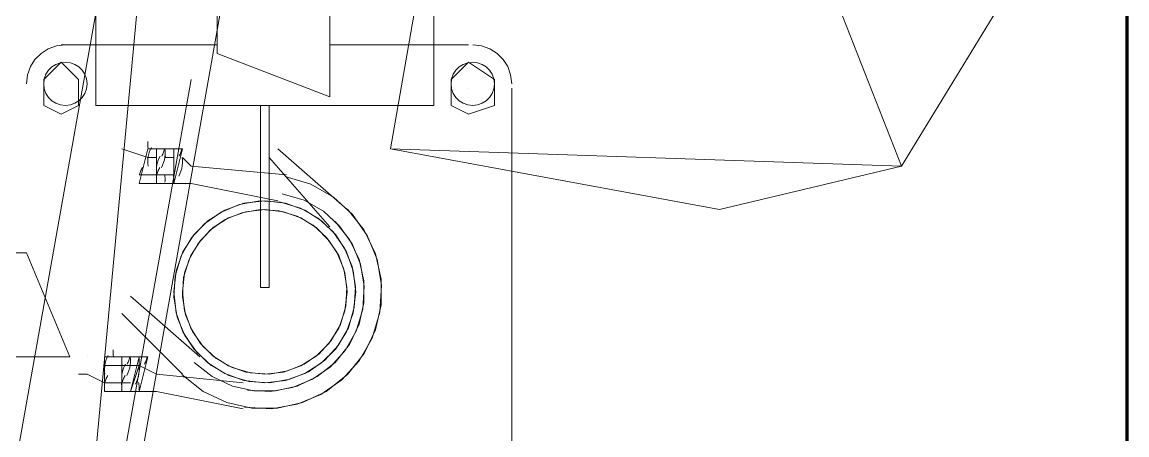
# Paper-space layout '03 Scan Locations' of a CAD drawing. Header units: millimetres. Extents: x 5 to 415, y 5 to 292.
# Drawn here: x 267.14 to 275.05, y 68.18 to 71.13 of the extents above; entities that cross this region are included whole.
import ezdxf

# ---------------------------------------------------------------- set-up
doc = ezdxf.new("R2010")
doc.units = ezdxf.units.MM
for name, color, linetype in [('EXISTING', 7, 'Continuous'), ('LOAD_BEARING_WALLS', 7, 'Continuous'), ('PROPOSED', 7, 'Continuous')]:
    doc.layers.add(name, color=color, linetype=linetype)

# ---------------------------------------------------------------- blocks, each defined once
blk = doc.blocks.new('SHEET_03')
at = {"layer": 'EXISTING', "color": 254, "linetype": 'Continuous', "lineweight": 30}
blk.add_line((275.046, 155.658), (275.046, 61.542), dxfattribs=at)
at = {"layer": 'EXISTING', "color": 254, "linetype": 'Continuous', "lineweight": 13}
for p, q in [((269.776, 70.222), (270.892, 76.546)), ((270.892, 76.546), (269.776, 70.222)), ((270.892, 76.546), (273.434, 70.098)), ((268.288, 74.686), (266.428, 64.208)), ((267.296, 64.084), (268.288, 74.686)), ((269.156, 74.562), (267.296, 64.084)), ((273.434, 70.098), (274.116, 71.214)), ((269.776, 70.222), (272.132, 69.788)), ((273.434, 70.098), (269.776, 70.222)), ((272.132, 69.788), (273.434, 70.098))]:
    blk.add_line(p, q, dxfattribs=at)
at = {"layer": 'LOAD_BEARING_WALLS', "color": 7, "linetype": 'Continuous', "lineweight": 70}
blk.add_line((275.046, 155.658), (275.046, 61.542), dxfattribs=at)
at = {"layer": 'PROPOSED', "color": 250, "linetype": 'Continuous', "lineweight": 13}
for p, q in [((267.668, 70.532), (267.668, 91.55)), ((270.086, 70.532), (270.086, 91.55)), ((269.342, 70.594), (269.342, 74.562)), ((268.536, 72.392), (268.536, 70.904)), ((267.3283, 70.9377), (267.2765, 70.9047)), ((267.387, 70.9586), (267.3283, 70.9377)), ((267.451, 70.966), (267.387, 70.9586)), ((267.42, 70.966), (268.536, 70.966)), ((269.342, 70.966), (270.334, 70.966)), ((270.429, 70.9586), (270.365, 70.966)), ((270.4877, 70.9377), (270.429, 70.9586)), ((270.5395, 70.9047), (270.4877, 70.9377)), ((267.2333, 70.8615), (267.2004, 70.8097)), ((267.2765, 70.9047), (267.2333, 70.8615)), ((267.296, 70.718), (267.42, 70.842)), ((267.4155, 70.8379), (267.3828, 70.8263)), ((267.451, 70.842), (267.4155, 70.8379)), ((267.42, 70.842), (267.544, 70.718)), ((267.4865, 70.8379), (267.451, 70.842)), ((267.5192, 70.8263), (267.4865, 70.8379)), ((268.536, 70.904), (269.342, 70.594)), ((270.334, 70.842), (270.21, 70.718)), ((270.3295, 70.8379), (270.2968, 70.8263)), ((270.365, 70.842), (270.3295, 70.8379)), ((270.52, 70.718), (270.334, 70.842)), ((270.4005, 70.8379), (270.365, 70.842)), ((270.4332, 70.8263), (270.4005, 70.8379)), ((270.5827, 70.8615), (270.5395, 70.9047)), ((270.6157, 70.8097), (270.5827, 70.8615)), ((267.1794, 70.751), (267.172, 70.687)), ((267.2004, 70.8097), (267.1794, 70.751)), ((267.3118, 70.7552), (267.3001, 70.7225)), ((267.3301, 70.7839), (267.3118, 70.7552)), ((267.3541, 70.808), (267.3301, 70.7839)), ((267.3828, 70.8263), (267.3541, 70.808)), ((267.5479, 70.808), (267.5192, 70.8263)), ((267.5719, 70.7839), (267.5479, 70.808)), ((267.5902, 70.7552), (267.5719, 70.7839)), ((267.6019, 70.7225), (267.5902, 70.7552)), ((270.2258, 70.7552), (270.2141, 70.7225)), ((270.2441, 70.7839), (270.2258, 70.7552)), ((270.2681, 70.808), (270.2441, 70.7839)), ((270.2968, 70.8263), (270.2681, 70.808)), ((270.4619, 70.808), (270.4332, 70.8263)), ((270.486, 70.7839), (270.4619, 70.808)), ((270.5043, 70.7552), (270.486, 70.7839)), ((270.5159, 70.7225), (270.5043, 70.7552)), ((270.6366, 70.751), (270.6157, 70.8097)), ((270.644, 70.687), (270.6366, 70.751)), ((267.3001, 70.7225), (267.296, 70.687)), ((267.296, 70.532), (267.296, 70.718)), ((267.296, 70.687), (267.3001, 70.6515)), ((267.544, 70.718), (267.544, 70.532)), ((267.606, 70.687), (267.6019, 70.7225)), ((267.6019, 70.6515), (267.606, 70.687)), ((268.35, 70.718), (267.854, 67.928)), ((270.2141, 70.7225), (270.21, 70.687)), ((270.21, 70.718), (270.21, 70.532)), ((270.21, 70.687), (270.2141, 70.6515)), ((270.52, 70.687), (270.5159, 70.7225)), ((270.5159, 70.6515), (270.52, 70.687)), ((270.52, 70.532), (270.52, 70.718)), ((267.3001, 70.6515), (267.3118, 70.6188)), ((267.3118, 70.6188), (267.3301, 70.5901)), ((267.42, 70.656), (267.42, 70.656)), ((267.5719, 70.5901), (267.5902, 70.6188)), ((267.5902, 70.6188), (267.6019, 70.6515)), ((270.2141, 70.6515), (270.2258, 70.6188)), ((270.2258, 70.6188), (270.2441, 70.5901)), ((270.334, 70.656), (270.334, 70.656)), ((270.486, 70.5901), (270.5043, 70.6188)), ((270.5043, 70.6188), (270.5159, 70.6515)), ((270.644, 70.656), (270.644, 67.742)), ((267.42, 70.47), (267.296, 70.532)), ((267.3301, 70.5901), (267.3541, 70.5661)), ((267.3541, 70.5661), (267.3828, 70.5478)), ((267.3828, 70.5478), (267.4155, 70.5361)), ((267.4155, 70.5361), (267.451, 70.532)), ((267.544, 70.532), (267.42, 70.47)), ((267.451, 70.532), (267.4865, 70.5361)), ((267.4865, 70.5361), (267.5192, 70.5478)), ((267.5192, 70.5478), (267.5479, 70.5661)), ((267.5479, 70.5661), (267.5719, 70.5901)), ((267.668, 70.532), (270.086, 70.532)), ((268.846, 69.23), (268.846, 70.532)), ((268.908, 69.23), (268.908, 70.532)), ((270.21, 70.532), (270.334, 70.47)), ((270.2441, 70.5901), (270.2681, 70.5661)), ((270.2681, 70.5661), (270.2968, 70.5478)), ((270.2968, 70.5478), (270.3295, 70.5361)), ((270.3295, 70.5361), (270.365, 70.532)), ((270.334, 70.47), (270.52, 70.532)), ((270.365, 70.532), (270.4005, 70.5361)), ((270.4005, 70.5361), (270.4332, 70.5478)), ((270.4332, 70.5478), (270.4619, 70.5661)), ((270.4619, 70.5661), (270.486, 70.5901)), ((267.854, 70.222), (268.04, 70.16)), ((268.04, 70.16), (267.854, 70.222)), ((267.854, 70.222), (267.854, 70.222)), ((267.978, 69.974), (268.04, 70.222)), ((268.04, 70.222), (267.978, 69.974)), ((268.0401, 70.2578), (268.04, 70.2501)), ((268.04, 70.2501), (268.0404, 70.2423)), ((268.04, 70.222), (268.102, 70.222)), ((268.04, 70.222), (268.04, 70.222)), ((268.0405, 70.2656), (268.0401, 70.2578)), ((268.0404, 70.2423), (268.0411, 70.2346)), ((268.0413, 70.2733), (268.0405, 70.2656)), ((268.0411, 70.2346), (268.0422, 70.2269)), ((268.0422, 70.2269), (268.0437, 70.2193)), ((268.0575, 70.2143), (268.0505, 70.1956)), ((268.0662, 70.2324), (268.0575, 70.2143)), ((268.102, 69.974), (268.102, 70.222)), ((268.102, 70.222), (268.102, 69.974)), ((268.102, 70.222), (268.164, 70.222)), ((268.102, 70.222), (268.102, 70.222)), ((268.1507, 70.1901), (268.1537, 70.1973)), ((268.1537, 70.1973), (268.1563, 70.2046)), ((268.1563, 70.2046), (268.1585, 70.212)), ((268.1585, 70.212), (268.1603, 70.2195)), ((268.1637, 70.2029), (268.1616, 70.2229)), ((268.1639, 70.183), (268.1637, 70.2029)), ((268.164, 70.222), (268.226, 70.222)), ((268.226, 70.222), (268.164, 70.222)), ((268.1645, 70.2036), (268.1641, 70.1959)), ((268.1653, 70.2113), (268.1645, 70.2036)), ((268.226, 69.974), (268.288, 70.222)), ((268.226, 70.222), (268.226, 69.974)), ((268.288, 70.222), (268.226, 70.222)), ((268.226, 70.222), (268.226, 70.16)), ((268.226, 70.16), (268.226, 70.222)), ((268.2747, 70.1901), (268.2777, 70.1973)), ((268.2777, 70.1973), (268.2803, 70.2046)), ((268.2803, 70.2046), (268.2825, 70.212)), ((268.2825, 70.212), (268.2844, 70.2195)), ((269.466, 69.788), (268.97, 70.222)), ((268.04, 70.16), (268.102, 70.16)), ((268.0418, 70.1569), (268.0401, 70.1371)), ((268.0401, 70.1371), (268.0403, 70.1171)), ((268.0452, 70.1765), (268.0418, 70.1569)), ((268.0505, 70.1956), (268.0452, 70.1765)), ((268.1125, 70.1336), (268.1072, 70.1144)), ((268.1195, 70.1523), (268.1125, 70.1336)), ((268.1282, 70.1704), (268.1195, 70.1523)), ((268.1397, 70.1696), (268.1437, 70.1763)), ((268.1437, 70.1763), (268.1474, 70.1831)), ((268.1465, 70.1057), (268.1535, 70.1244)), ((268.1474, 70.1831), (268.1507, 70.1901)), ((268.1535, 70.1244), (268.1588, 70.1436)), ((268.1588, 70.1436), (268.1622, 70.1632)), ((268.1622, 70.1632), (268.1639, 70.183)), ((268.1641, 70.1959), (268.164, 70.1881)), ((268.164, 70.1881), (268.1644, 70.1804)), ((268.164, 70.16), (268.226, 70.16)), ((268.1644, 70.1804), (268.1651, 70.1726)), ((268.1651, 70.1726), (268.1662, 70.165)), ((268.1662, 70.165), (268.1677, 70.1573)), ((268.226, 69.974), (268.226, 70.16)), ((268.226, 70.16), (268.226, 69.974)), ((268.2637, 70.1696), (268.2677, 70.1763)), ((268.2677, 70.1763), (268.2714, 70.1831)), ((268.2714, 70.1831), (268.2747, 70.1901)), ((268.2877, 70.1409), (268.2856, 70.1609)), ((268.2862, 70.1012), (268.2879, 70.121)), ((268.2879, 70.121), (268.2877, 70.1409)), ((268.35, 70.098), (268.288, 70.16)), ((268.908, 70.16), (269.342, 69.664)), ((267.854, 70.098), (267.854, 70.098)), ((267.9836, 70.046), (267.9817, 70.0384)), ((267.9858, 70.0534), (267.9836, 70.046)), ((267.9884, 70.0607), (267.9858, 70.0534)), ((267.9914, 70.0679), (267.9884, 70.0607)), ((267.9947, 70.0749), (267.9914, 70.0679)), ((267.9983, 70.0817), (267.9947, 70.0749)), ((268.0024, 70.0884), (267.9983, 70.0817)), ((268.0403, 70.1171), (268.0424, 70.0972)), ((268.1038, 70.0949), (268.1022, 70.0751)), ((268.1022, 70.0751), (268.1023, 70.0551)), ((268.1023, 70.0551), (268.1044, 70.0351)), ((268.1072, 70.1144), (268.1038, 70.0949)), ((268.1075, 70.046), (268.1057, 70.0384)), ((268.1098, 70.0534), (268.1075, 70.046)), ((268.1124, 70.0607), (268.1098, 70.0534)), ((268.1153, 70.0679), (268.1124, 70.0607)), ((268.1186, 70.0749), (268.1153, 70.0679)), ((268.1223, 70.0817), (268.1186, 70.0749)), ((268.1263, 70.0884), (268.1223, 70.0817)), ((268.1378, 70.0877), (268.1465, 70.1057)), ((268.1618, 70.031), (268.1603, 70.0387)), ((268.2238, 70.031), (268.2223, 70.0387)), ((268.2618, 70.0257), (268.2705, 70.0437)), ((268.2705, 70.0437), (268.2775, 70.0624)), ((268.2775, 70.0624), (268.2828, 70.0816)), ((268.2828, 70.0816), (268.2862, 70.1012)), ((269.032, 70.036), (268.35, 70.098)), ((267.978, 70.036), (268.102, 70.036)), ((267.978, 69.974), (268.102, 69.974)), ((267.978, 69.974), (267.978, 69.974)), ((268.102, 70.036), (268.226, 70.036)), ((268.102, 69.974), (268.164, 69.974)), ((268.102, 69.974), (268.102, 69.974)), ((268.164, 69.974), (268.102, 69.974)), ((268.1629, 70.0234), (268.1618, 70.031)), ((268.1627, 69.9847), (268.1635, 69.9924)), ((268.1636, 70.0156), (268.1629, 70.0234)), ((268.1635, 69.9924), (268.1639, 70.0001)), ((268.164, 70.0079), (268.1636, 70.0156)), ((268.1639, 70.0001), (268.164, 70.0079)), ((268.164, 69.974), (268.226, 69.974)), ((268.226, 69.974), (268.164, 69.974)), ((268.2249, 70.0234), (268.2238, 70.031)), ((268.2247, 69.9847), (268.2255, 69.9924)), ((268.2256, 70.0156), (268.2249, 70.0234)), ((268.2255, 69.9924), (268.2259, 70.0001)), ((268.226, 70.0079), (268.2256, 70.0156)), ((268.2259, 70.0001), (268.226, 70.0079)), ((268.226, 69.974), (268.226, 69.974)), ((268.35, 69.974), (268.226, 69.974)), ((268.97, 69.85), (268.35, 69.974)), ((269.2075, 69.9682), (269.0223, 70.0233)), ((269.37, 69.8756), (269.2075, 69.9682)), ((269.1585, 69.8543), (269.0008, 69.9012)), ((268.6966, 69.8247), (268.5642, 69.77)), ((268.7277, 69.8328), (268.5907, 69.7839)), ((268.84, 69.8491), (268.6966, 69.8247)), ((268.877, 69.85), (268.7277, 69.8328)), ((268.99, 69.8401), (268.84, 69.8491)), ((269.0263, 69.8328), (268.877, 69.85)), ((269.134, 69.7973), (268.99, 69.8401)), ((269.1633, 69.7839), (269.0263, 69.8328)), ((269.297, 69.7754), (269.1585, 69.8543)), ((269.5059, 69.7514), (269.37, 69.8756)), ((268.5642, 69.77), (268.4474, 69.6882)), ((268.5907, 69.7839), (268.4698, 69.707)), ((268.618, 69.7282), (268.5086, 69.6586)), ((268.7137, 69.7651), (268.594, 69.7156)), ((268.7419, 69.7725), (268.618, 69.7282)), ((268.8435, 69.7872), (268.7137, 69.7651)), ((268.877, 69.788), (268.7419, 69.7725)), ((268.9792, 69.7791), (268.8435, 69.7872)), ((269.012, 69.7725), (268.877, 69.788)), ((269.1095, 69.7403), (268.9792, 69.7791)), ((269.136, 69.7282), (269.012, 69.7725)), ((269.224, 69.6752), (269.1095, 69.7403)), ((269.2605, 69.7253), (269.134, 69.7973)), ((269.2454, 69.6586), (269.136, 69.7282)), ((269.2842, 69.707), (269.1633, 69.7839)), ((269.3662, 69.6286), (269.2605, 69.7253)), ((269.4128, 69.6695), (269.297, 69.7754)), ((269.5889, 69.6395), (269.4688, 69.7909)), ((269.6111, 69.6012), (269.5059, 69.7514)), ((268.4474, 69.6882), (268.3507, 69.5825)), ((268.4698, 69.707), (268.369, 69.6062)), ((268.5086, 69.6586), (268.4174, 69.5674)), ((268.594, 69.7156), (268.4883, 69.6416)), ((269.3196, 69.5877), (269.224, 69.6752)), ((269.3366, 69.5674), (269.2454, 69.6586)), ((269.385, 69.6062), (269.2842, 69.707)), ((269.4835, 69.5742), (269.3812, 69.7032)), ((269.5023, 69.5416), (269.4128, 69.6695)), ((268.3507, 69.5825), (268.2787, 69.4561)), ((268.369, 69.6062), (268.2922, 69.4853)), ((268.4174, 69.5674), (268.3479, 69.4581)), ((268.4883, 69.6416), (268.4009, 69.546)), ((269.3936, 69.482), (269.3196, 69.5877)), ((269.4061, 69.4581), (269.3366, 69.5674)), ((269.448, 69.5118), (269.3662, 69.6286)), ((269.4618, 69.4853), (269.385, 69.6062)), ((269.5516, 69.4302), (269.4835, 69.5742)), ((269.669, 69.4704), (269.5889, 69.6395)), ((269.6814, 69.431), (269.6111, 69.6012)), ((268.2922, 69.4853), (268.2432, 69.3483)), ((268.4009, 69.546), (268.3357, 69.4316)), ((269.5027, 69.3794), (269.448, 69.5118)), ((269.5108, 69.3483), (269.4618, 69.4853)), ((269.5622, 69.3966), (269.5023, 69.5416)), ((265.684, 69.478), (267.172, 69.478)), ((267.172, 69.478), (267.482, 68.734)), ((268.2787, 69.4561), (268.2359, 69.3121)), ((268.3357, 69.4316), (268.2969, 69.3013)), ((268.3479, 69.4581), (268.3035, 69.3341)), ((269.4431, 69.3623), (269.3936, 69.482)), ((269.4504, 69.3341), (269.4061, 69.4581)), ((269.5857, 69.2771), (269.5516, 69.4302)), ((269.709, 69.2907), (269.669, 69.4704)), ((269.7128, 69.2466), (269.6814, 69.431)), ((268.2432, 69.3483), (268.226, 69.199)), ((268.3035, 69.3341), (268.288, 69.199)), ((269.4652, 69.2325), (269.4431, 69.3623)), ((269.466, 69.199), (269.4504, 69.3341)), ((269.5271, 69.236), (269.5027, 69.3794)), ((269.528, 69.199), (269.5108, 69.3483)), ((269.589, 69.2395), (269.5622, 69.3966)), ((268.2359, 69.3121), (268.2269, 69.1621)), ((268.2969, 69.3013), (268.2888, 69.1656)), ((269.5857, 69.1209), (269.5857, 69.2771)), ((269.709, 69.1074), (269.709, 69.2907)), ((268.226, 69.199), (268.2432, 69.0498)), ((268.288, 69.199), (268.3035, 69.064)), ((268.846, 69.23), (268.908, 69.23)), ((268.908, 69.23), (268.846, 69.23)), ((269.4504, 69.064), (269.466, 69.199)), ((269.4571, 69.0968), (269.4652, 69.2325)), ((269.5108, 69.0498), (269.528, 69.199)), ((269.5181, 69.086), (269.5271, 69.236)), ((269.5792, 69.0752), (269.589, 69.2395)), ((269.7013, 69.0537), (269.7128, 69.2466)), ((268.412, 68.734), (267.916, 69.168)), ((268.2269, 69.1621), (268.2513, 69.0186)), ((268.2888, 69.1656), (268.3109, 69.0358)), ((269.4183, 68.9665), (269.4571, 69.0968)), ((269.5516, 68.9678), (269.5857, 69.1209)), ((269.669, 68.9276), (269.709, 69.1074)), ((267.854, 69.044), (268.288, 68.61)), ((268.2432, 69.0498), (268.2922, 68.9127)), ((268.2513, 69.0186), (268.306, 68.8862)), ((268.3035, 69.064), (268.3479, 68.94)), ((268.3109, 69.0358), (268.3604, 68.916)), ((269.4061, 68.94), (269.4504, 69.064)), ((269.4618, 68.9127), (269.5108, 69.0498)), ((269.4753, 68.942), (269.5181, 69.086)), ((269.5323, 68.9175), (269.5792, 69.0752)), ((269.6462, 68.8686), (269.7013, 69.0537)), ((268.3479, 68.94), (268.4174, 68.8306)), ((269.3366, 68.8306), (269.4061, 68.94)), ((269.3531, 68.8521), (269.4183, 68.9665)), ((269.4032, 68.8156), (269.4753, 68.942)), ((269.4835, 68.8237), (269.5516, 68.9678)), ((268.2922, 68.9127), (268.369, 68.7919)), ((268.306, 68.8862), (268.3878, 68.7694)), ((268.3604, 68.916), (268.4344, 68.8104)), ((269.385, 68.7919), (269.4618, 68.9127)), ((269.4534, 68.779), (269.5323, 68.9175)), ((269.5536, 68.706), (269.6462, 68.8686)), ((269.5889, 68.7585), (269.669, 68.9276)), ((267.7925, 68.7776), (267.7921, 68.7698)), ((267.7933, 68.7853), (267.7925, 68.7776)), ((268.369, 68.7919), (268.4698, 68.6911)), ((268.4174, 68.8306), (268.5086, 68.7394)), ((268.4344, 68.8104), (268.53, 68.7229)), ((269.2454, 68.7394), (269.3366, 68.8306)), ((269.2657, 68.7564), (269.3531, 68.8521)), ((269.2842, 68.6911), (269.385, 68.7919)), ((269.3066, 68.7099), (269.4032, 68.8156)), ((269.3475, 68.6633), (269.4534, 68.779)), ((269.3812, 68.6948), (269.4835, 68.8237)), ((267.482, 68.734), (263.514, 68.734)), ((267.606, 68.734), (267.606, 68.734)), ((267.73, 68.734), (267.73, 68.486)), ((267.73, 68.486), (267.73, 68.734)), ((267.792, 68.734), (267.73, 68.734)), ((267.73, 68.734), (267.792, 68.734)), ((267.7405, 68.7076), (267.7352, 68.6884)), ((267.7475, 68.7263), (267.7405, 68.7076)), ((267.7562, 68.7444), (267.7475, 68.7263)), ((267.7921, 68.7698), (267.792, 68.7621)), ((267.792, 68.7621), (267.7924, 68.7543)), ((267.792, 68.734), (267.854, 68.734)), ((267.7924, 68.7543), (267.7931, 68.7466)), ((267.7931, 68.7466), (267.7942, 68.7389)), ((267.7942, 68.7389), (267.7957, 68.7313)), ((267.854, 68.734), (267.854, 68.486)), ((267.854, 68.486), (267.854, 68.734)), ((267.854, 68.734), (267.978, 68.734)), ((267.854, 68.734), (267.854, 68.734)), ((267.978, 68.734), (267.854, 68.734)), ((267.8541, 68.7078), (267.854, 68.7001)), ((267.854, 68.7001), (267.8544, 68.6923)), ((267.8545, 68.7156), (267.8541, 68.7078)), ((267.8553, 68.7233), (267.8545, 68.7156)), ((267.8957, 68.6882), (267.8994, 68.6951)), ((267.8994, 68.6951), (267.9027, 68.7021)), ((267.9027, 68.7021), (267.9056, 68.7092)), ((267.9056, 68.7092), (267.9082, 68.7165)), ((267.9082, 68.7165), (267.9105, 68.724)), ((267.9105, 68.724), (267.9123, 68.7315)), ((267.9157, 68.7149), (267.9137, 68.7349)), ((267.9142, 68.6751), (267.9159, 68.695)), ((267.9159, 68.695), (267.9157, 68.7149)), ((267.916, 68.486), (267.978, 68.734)), ((267.978, 68.734), (267.916, 68.486)), ((268.04, 68.734), (267.978, 68.486)), ((267.978, 68.734), (268.04, 68.734)), ((267.978, 68.672), (267.978, 68.734)), ((268.0197, 68.6882), (268.0234, 68.6951)), ((268.0234, 68.6951), (268.0267, 68.7021)), ((268.0267, 68.7021), (268.0296, 68.7092)), ((268.0296, 68.7092), (268.0322, 68.7165)), ((268.0322, 68.7165), (268.0345, 68.724)), ((268.0345, 68.724), (268.0363, 68.7315)), ((268.3728, 68.6948), (268.5018, 68.5925)), ((268.3878, 68.7694), (268.4935, 68.6728)), ((268.5086, 68.7394), (268.618, 68.6699)), ((268.53, 68.7229), (268.6444, 68.6577)), ((269.136, 68.6699), (269.2454, 68.7394)), ((269.16, 68.6824), (269.2657, 68.7564)), ((269.1898, 68.6281), (269.3066, 68.7099)), ((269.2523, 68.5925), (269.3812, 68.6948)), ((269.4293, 68.5701), (269.5536, 68.706)), ((269.4688, 68.6072), (269.5889, 68.7585)), ((267.73, 68.672), (267.854, 68.672)), ((267.7318, 68.6689), (267.7301, 68.6491)), ((267.7301, 68.6491), (267.7303, 68.6291)), ((267.7303, 68.6291), (267.7324, 68.6092)), ((267.7352, 68.6884), (267.7318, 68.6689)), ((267.854, 68.672), (267.978, 68.672)), ((267.8544, 68.6923), (267.8551, 68.6846)), ((267.8551, 68.6846), (267.8562, 68.6769)), ((267.8592, 68.6265), (267.8558, 68.6069)), ((267.8562, 68.6769), (267.8577, 68.6693)), ((267.8645, 68.6456), (267.8592, 68.6265)), ((267.8715, 68.6643), (267.8645, 68.6456)), ((267.8802, 68.6824), (267.8715, 68.6643)), ((267.8898, 68.5997), (267.8986, 68.6177)), ((267.8917, 68.6816), (267.8957, 68.6882)), ((267.8986, 68.6177), (267.9055, 68.6364)), ((267.9055, 68.6364), (267.9108, 68.6556)), ((267.9108, 68.6556), (267.9142, 68.6751)), ((267.916, 68.486), (267.978, 68.672)), ((267.978, 68.672), (267.916, 68.486)), ((267.9777, 68.6529), (267.9756, 68.6729)), ((267.9762, 68.6132), (267.9779, 68.633)), ((267.9779, 68.633), (267.9777, 68.6529)), ((268.102, 68.61), (267.978, 68.672)), ((268.0157, 68.6816), (268.0197, 68.6882)), ((268.4698, 68.6911), (268.5907, 68.6142)), ((268.4935, 68.6728), (268.62, 68.6008)), ((268.618, 68.6699), (268.7419, 68.6256)), ((268.6444, 68.6577), (268.7747, 68.619)), ((268.7419, 68.6256), (268.877, 68.61)), ((268.7747, 68.619), (268.9104, 68.6108)), ((268.877, 68.61), (269.012, 68.6256)), ((268.9104, 68.6108), (269.0402, 68.633)), ((269.012, 68.6256), (269.136, 68.6699)), ((269.0402, 68.633), (269.16, 68.6824)), ((269.0574, 68.5734), (269.1898, 68.6281)), ((269.1633, 68.6142), (269.2842, 68.6911)), ((269.2196, 68.5737), (269.3475, 68.6633)), ((267.606, 68.61), (267.544, 68.61)), ((267.606, 68.61), (267.73, 68.548)), ((267.73, 68.548), (267.606, 68.61)), ((267.73, 68.548), (267.854, 68.548)), ((267.7355, 68.558), (267.7337, 68.5505)), ((267.7378, 68.5654), (267.7355, 68.558)), ((267.7404, 68.5727), (267.7378, 68.5654)), ((267.7433, 68.5799), (267.7404, 68.5727)), ((267.7467, 68.5869), (267.7433, 68.5799)), ((267.7503, 68.5937), (267.7467, 68.5869)), ((267.7543, 68.6004), (267.7503, 68.5937)), ((267.8518, 68.5431), (267.8503, 68.5507)), ((267.8529, 68.5354), (267.8518, 68.5431)), ((267.854, 68.548), (267.916, 68.548)), ((267.8558, 68.6069), (267.8541, 68.5871)), ((267.8541, 68.5871), (267.8543, 68.5671)), ((267.8543, 68.5671), (267.8564, 68.5472)), ((267.8595, 68.558), (267.8577, 68.5505)), ((267.8618, 68.5654), (267.8595, 68.558)), ((267.8644, 68.5727), (267.8618, 68.5654)), ((267.8673, 68.5799), (267.8644, 68.5727)), ((267.8707, 68.5869), (267.8673, 68.5799)), ((267.8743, 68.5937), (267.8707, 68.5869)), ((267.8783, 68.6004), (267.8743, 68.5937)), ((267.9518, 68.5377), (267.9605, 68.5557)), ((267.9605, 68.5557), (267.9675, 68.5744)), ((267.9675, 68.5744), (267.9728, 68.5936)), ((267.9728, 68.5936), (267.9762, 68.6132)), ((267.9758, 68.5431), (267.9743, 68.5507)), ((267.9769, 68.5354), (267.9758, 68.5431)), ((268.722, 68.548), (268.102, 68.61)), ((268.2851, 68.6072), (268.4365, 68.4871)), ((268.5018, 68.5925), (268.6458, 68.5244)), ((268.5907, 68.6142), (268.7277, 68.5652)), ((268.62, 68.6008), (268.764, 68.5579)), ((268.7277, 68.5652), (268.877, 68.548)), ((268.764, 68.5579), (268.9139, 68.5489)), ((268.877, 68.548), (269.0263, 68.5652)), ((268.9139, 68.5489), (269.0574, 68.5734)), ((269.0263, 68.5652), (269.1633, 68.6142)), ((269.0746, 68.5138), (269.2196, 68.5737)), ((269.1082, 68.5244), (269.2523, 68.5925)), ((269.2792, 68.4649), (269.4293, 68.5701)), ((269.3175, 68.4871), (269.4688, 68.6072)), ((267.73, 68.486), (267.792, 68.486)), ((267.73, 68.486), (267.73, 68.486)), ((267.792, 68.486), (267.73, 68.486)), ((267.792, 68.486), (267.854, 68.486)), ((267.854, 68.486), (267.792, 68.486)), ((267.8527, 68.4967), (267.8535, 68.5044)), ((267.8536, 68.5277), (267.8529, 68.5354)), ((267.8535, 68.5044), (267.8539, 68.5122)), ((267.854, 68.5199), (267.8536, 68.5277)), ((267.8539, 68.5122), (267.854, 68.5199)), ((267.854, 68.486), (267.916, 68.486)), ((267.854, 68.486), (267.854, 68.486)), ((267.978, 68.486), (267.916, 68.486)), ((267.916, 68.486), (267.916, 68.486)), ((267.9767, 68.4967), (267.9775, 68.5044)), ((267.9777, 68.5277), (267.9769, 68.5354)), ((267.9775, 68.5044), (267.978, 68.5122)), ((267.978, 68.5199), (267.9777, 68.5277)), ((267.978, 68.5122), (267.978, 68.5199)), ((268.102, 68.486), (267.978, 68.486)), ((268.722, 68.362), (268.102, 68.486)), ((268.4365, 68.4871), (268.6056, 68.4071)), ((268.6458, 68.5244), (268.7989, 68.4903)), ((268.7532, 68.4968), (268.9175, 68.487)), ((268.7989, 68.4903), (268.9551, 68.4903)), ((268.9175, 68.487), (269.0746, 68.5138)), ((268.9551, 68.4903), (269.1082, 68.5244)), ((269.109, 68.3946), (269.2792, 68.4649)), ((269.1484, 68.4071), (269.3175, 68.4871)), ((268.6056, 68.4071), (268.7854, 68.367)), ((268.9245, 68.3632), (269.109, 68.3946)), ((268.9687, 68.367), (269.1484, 68.4071)), ((268.7317, 68.3747), (268.9245, 68.3632)), ((268.7854, 68.367), (268.9687, 68.367))]:
    blk.add_line(p, q, dxfattribs=at)

psp = doc.layouts.new('03 Scan Locations')

# ---------------------------------------------------------------- block references
psp.add_blockref('SHEET_03', (0, 0))

doc.saveas('drawing.dxf')
